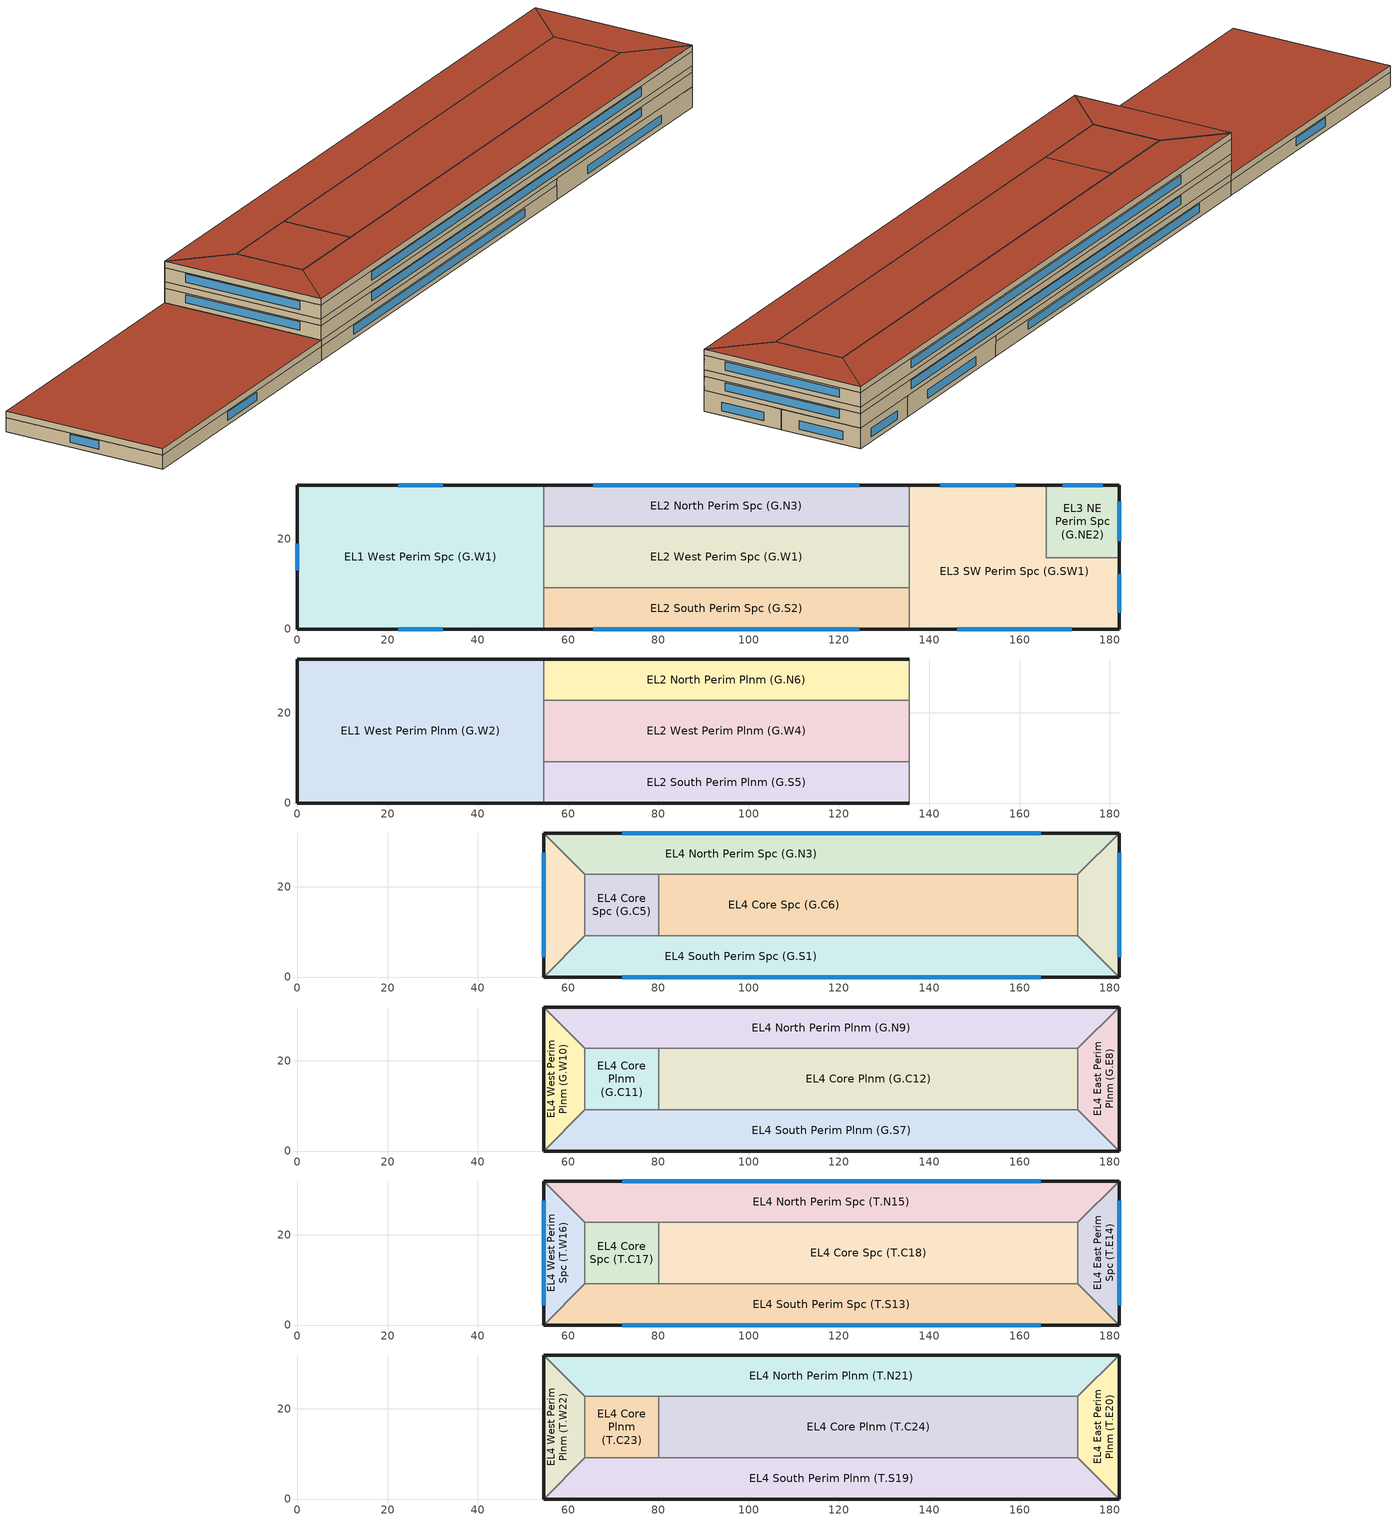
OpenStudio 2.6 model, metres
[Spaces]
EL1 West Perim Spc (G.W1)
 floor ground: 54.57,31.9 54.57,0 0,0 0,31.9 z0
 wall outside: 54.57,31.9 0,31.9 0,0 54.57,0 z0:2.74
 wall to EL2 North Perim Spc (G.N3): 54.57,22.75 54.57,31.9 z0:2.74
 wall to EL2 South Perim Spc (G.S2): 54.57,0 54.57,9.16 z0:2.74
 wall to EL2 West Perim Spc (G.W1): 54.57,9.16 54.57,22.75 z0:2.74
 window: 22.33,0 32.25,0 / 32.25,31.9 22.33,31.9 / 0,18.86 0,13.06 z0.91:2.51
EL2 West Perim Spc (G.W1)
 floor ground: 135.59,22.75 135.59,9.16 54.57,9.16 54.57,22.75 z0
 wall to EL2 South Perim Spc (G.S2): 54.57,9.16 135.59,9.16 z0:2.74
 wall to EL3 SW Perim Spc (G.SW1): 135.59,9.16 135.59,22.75 z0:2.74
 wall to EL2 North Perim Spc (G.N3): 135.59,22.75 54.57,22.75 z0:2.74
EL2 South Perim Spc (G.S2)
 floor ground: 135.59,9.16 135.59,0 54.57,0 54.57,9.16 z0
 wall outside: 54.57,0 135.59,0 z0:2.74
 wall to EL3 SW Perim Spc (G.SW1): 135.59,0 135.59,9.16 z0:2.74
 window: 65.62,0 124.54,0 z0.91:2.51
EL2 North Perim Spc (G.N3)
 floor ground: 135.59,31.9 135.59,22.75 54.57,22.75 54.57,31.9 z0
 wall outside: 135.59,31.9 54.57,31.9 z0:2.74
 wall to EL3 SW Perim Spc (G.SW1): 135.59,22.75 135.59,31.9 z0:2.74
 window: 124.54,31.9 65.62,31.9 z0.91:2.51
EL3 SW Perim Spc (G.SW1)
 floor ground: 165.91,31.9 165.91,15.73 182.09,15.73 182.09,0 135.59,0 135.59,31.9 z0
 wall outside: 135.59,0 182.09,0 182.09,15.73 / 165.91,31.9 135.59,31.9 z0:3.96
 wall to EL3 NE Perim Spc (G.NE2): 182.09,15.73 165.91,15.73 165.91,31.9 z0:3.96
 wall to EL2 North Perim Plnm (G.N6): 135.59,31.9 135.59,22.75 z2.74:3.96
 wall to EL2 South Perim Plnm (G.S5): 135.59,9.16 135.59,0 z2.74:3.96
 wall to EL2 West Perim Plnm (G.W4): 135.59,22.75 135.59,9.16 z2.74:3.96
 window: 146.16,0 171.52,0 / 182.09,3.6 182.09,12.16 / 159.02,31.9 142.48,31.9 z0.91:2.51
EL3 NE Perim Spc (G.NE2)
 floor ground: 182.09,31.9 182.09,15.73 165.91,15.73 165.91,31.9 z0
 wall outside: 182.09,15.73 182.09,31.9 165.91,31.9 z0:3.96
 window: 178.41,31.9 169.58,31.9 / 182.09,19.4 182.09,28.21 z0.91:2.51
EL1 West Perim Plnm (G.W2)
 floor to EL1 West Perim Spc (G.W1): 54.57,31.9 54.57,0 0,0 0,31.9 z2.74
 wall outside: 54.57,31.9 0,31.9 0,0 54.57,0 z2.74:3.96
 wall to EL2 North Perim Plnm (G.N6): 54.57,22.75 54.57,31.9 z2.74:3.96
 wall to EL2 South Perim Plnm (G.S5): 54.57,0 54.57,9.16 z2.74:3.96
 wall to EL2 West Perim Plnm (G.W4): 54.57,9.16 54.57,22.75 z2.74:3.96
 roof outside: 54.57,0 54.57,31.9 0,31.9 0,0 z3.96
EL2 West Perim Plnm (G.W4)
 floor to EL2 West Perim Spc (G.W1): 135.59,22.75 135.59,9.16 54.57,9.16 54.57,22.75 z2.74
 wall to EL2 South Perim Plnm (G.S5): 54.57,9.16 135.59,9.16 z2.74:3.96
 wall to EL2 North Perim Plnm (G.N6): 135.59,22.75 54.57,22.75 z2.74:3.96
EL2 South Perim Plnm (G.S5)
 floor to EL2 South Perim Spc (G.S2): 135.59,9.16 135.59,0 54.57,0 54.57,9.16 z2.74
 wall outside: 54.57,0 135.59,0 z2.74:3.96
EL2 North Perim Plnm (G.N6)
 floor to EL2 North Perim Spc (G.N3): 135.59,31.9 135.59,22.75 54.57,22.75 54.57,31.9 z2.74
 wall outside: 135.59,31.9 54.57,31.9 z2.74:3.96
EL4 South Perim Spc (G.S1)
 floor to EL3 SW Perim Spc (G.SW1): 172.94,9.16 182.09,0 135.59,0 135.59,9.16 z3.96
 floor to EL2 South Perim Plnm (G.S5): 135.59,9.16 135.59,0 54.57,0 63.72,9.16 z3.96
 wall outside: 54.57,0 182.09,0 z3.96:6.71
 wall to EL4 East Perim Spc (G.E2): 182.09,0 172.94,9.16 z3.96:6.71
 wall to EL4 Core Spc (G.C6): 172.94,9.16 80.1,9.16 z3.96:6.71
 wall to EL4 Core Spc (G.C5): 80.1,9.16 63.72,9.16 z3.96:6.71
 wall to EL4 West Perim Spc (G.W4): 63.72,9.16 54.57,0 z3.96:6.71
 window: 71.97,0 164.69,0 z4.88:6.47
EL4 East Perim Spc (G.E2)
 floor to EL3 SW Perim Spc (G.SW1): 182.09,15.73 182.09,0 172.94,9.16 172.94,15.73 z3.96
 floor to EL3 NE Perim Spc (G.NE2): 182.09,31.9 182.09,15.73 172.94,15.73 172.94,22.75 z3.96
 wall outside: 182.09,0 182.09,31.9 z3.96:6.71
 wall to EL4 Core Spc (G.C6): 172.94,22.75 172.94,9.16 z3.96:6.71
 wall to EL4 North Perim Spc (G.N3): 182.09,31.9 172.94,22.75 z3.96:6.71
 window: 182.09,4.36 182.09,27.55 z4.88:6.47
EL4 Core Spc (G.C6)
 floor to EL3 SW Perim Spc (G.SW1): 165.91,22.75 165.91,15.73 172.94,15.73 172.94,9.16 135.59,9.16 135.59,22.75 z3.96
 floor to EL3 NE Perim Spc (G.NE2): 172.94,22.75 172.94,15.73 165.91,15.73 165.91,22.75 z3.96
 floor to EL2 West Perim Plnm (G.W4): 135.59,22.75 135.59,9.16 80.1,9.16 80.1,22.75 z3.96
 wall to EL4 North Perim Spc (G.N3): 172.94,22.75 80.1,22.75 z3.96:6.71
 wall to EL4 Core Spc (G.C5): 80.1,22.75 80.1,9.16 z3.96:6.71
EL4 Core Spc (G.C5)
 floor to EL2 West Perim Plnm (G.W4): 80.1,22.75 80.1,9.16 63.72,9.16 63.72,22.75 z3.96
 wall to EL4 North Perim Spc (G.N3): 80.1,22.75 63.72,22.75 z3.96:6.71
 wall to EL4 West Perim Spc (G.W4): 63.72,22.75 63.72,9.16 z3.96:6.71
EL4 West Perim Spc (G.W4)
 floor to EL2 South Perim Plnm (G.S5): 63.72,9.16 54.57,0 54.57,9.16 z3.96
 floor to EL2 West Perim Plnm (G.W4): 63.72,22.75 63.72,9.16 54.57,9.16 54.57,22.75 z3.96
 floor to EL2 North Perim Plnm (G.N6): 54.57,31.9 63.72,22.75 54.57,22.75 z3.96
 wall outside: 54.57,31.9 54.57,0 z3.96:6.71
 wall to EL4 North Perim Spc (G.N3): 63.72,22.75 54.57,31.9 z3.96:6.71
 window: 54.57,27.55 54.57,4.36 z4.88:6.47
EL4 North Perim Spc (G.N3)
 floor to EL3 SW Perim Spc (G.SW1): 165.91,31.9 165.91,22.75 135.59,22.75 135.59,31.9 z3.96
 floor to EL3 NE Perim Spc (G.NE2): 182.09,31.9 172.94,22.75 165.91,22.75 165.91,31.9 z3.96
 floor to EL2 North Perim Plnm (G.N6): 135.59,31.9 135.59,22.75 63.72,22.75 54.57,31.9 z3.96
 wall outside: 182.09,31.9 54.57,31.9 z3.96:6.71
 window: 164.69,31.9 71.97,31.9 z4.88:6.47
EL4 South Perim Plnm (G.S7)
 floor to EL4 South Perim Spc (G.S1): 172.94,9.16 182.09,0 54.57,0 63.72,9.16 z6.71
 wall outside: 54.57,0 182.09,0 z6.71:7.92
 wall to EL4 East Perim Plnm (G.E8): 182.09,0 172.94,9.16 z6.71:7.92
 wall to EL4 Core Plnm (G.C12): 172.94,9.16 80.1,9.16 z6.71:7.92
 wall to EL4 Core Plnm (G.C11): 80.1,9.16 63.72,9.16 z6.71:7.92
 wall to EL4 West Perim Plnm (G.W10): 63.72,9.16 54.57,0 z6.71:7.92
EL4 East Perim Plnm (G.E8)
 floor to EL4 East Perim Spc (G.E2): 182.09,31.9 182.09,0 172.94,9.16 172.94,22.75 z6.71
 wall outside: 182.09,0 182.09,31.9 z6.71:7.92
 wall to EL4 Core Plnm (G.C12): 172.94,22.75 172.94,9.16 z6.71:7.92
 wall to EL4 North Perim Plnm (G.N9): 182.09,31.9 172.94,22.75 z6.71:7.92
EL4 North Perim Plnm (G.N9)
 floor to EL4 North Perim Spc (G.N3): 182.09,31.9 172.94,22.75 63.72,22.75 54.57,31.9 z6.71
 wall outside: 182.09,31.9 54.57,31.9 z6.71:7.92
 wall to EL4 West Perim Plnm (G.W10): 54.57,31.9 63.72,22.75 z6.71:7.92
 wall to EL4 Core Plnm (G.C11): 63.72,22.75 80.1,22.75 z6.71:7.92
 wall to EL4 Core Plnm (G.C12): 80.1,22.75 172.94,22.75 z6.71:7.92
EL4 West Perim Plnm (G.W10)
 floor to EL4 West Perim Spc (G.W4): 54.57,31.9 63.72,22.75 63.72,9.16 54.57,0 z6.71
 wall outside: 54.57,31.9 54.57,0 z6.71:7.92
 wall to EL4 Core Plnm (G.C11): 63.72,9.16 63.72,22.75 z6.71:7.92
EL4 Core Plnm (G.C11)
 floor to EL4 Core Spc (G.C5): 80.1,22.75 80.1,9.16 63.72,9.16 63.72,22.75 z6.71
 wall to EL4 Core Plnm (G.C12): 80.1,9.16 80.1,22.75 z6.71:7.92
EL4 Core Plnm (G.C12)
 floor to EL4 Core Spc (G.C6): 172.94,22.75 172.94,9.16 80.1,9.16 80.1,22.75 z6.71
EL4 South Perim Spc (T.S13)
 floor to EL4 South Perim Plnm (G.S7): 172.94,9.16 182.09,0 54.57,0 63.72,9.16 z7.92
 wall outside: 54.57,0 182.09,0 z7.92:10.67
 wall to EL4 East Perim Spc (T.E14): 182.09,0 172.94,9.16 z7.92:10.67
 wall to EL4 Core Spc (T.C18): 172.94,9.16 80.1,9.16 z7.92:10.67
 wall to EL4 Core Spc (T.C17): 80.1,9.16 63.72,9.16 z7.92:10.67
 wall to EL4 West Perim Spc (T.W16): 63.72,9.16 54.57,0 z7.92:10.67
 window: 71.97,0 164.69,0 z8.84:10.43
EL4 East Perim Spc (T.E14)
 floor to EL4 East Perim Plnm (G.E8): 182.09,31.9 182.09,0 172.94,9.16 172.94,22.75 z7.92
 wall outside: 182.09,0 182.09,31.9 z7.92:10.67
 wall to EL4 Core Spc (T.C18): 172.94,22.75 172.94,9.16 z7.92:10.67
 wall to EL4 North Perim Spc (T.N15): 182.09,31.9 172.94,22.75 z7.92:10.67
 window: 182.09,4.36 182.09,27.55 z8.84:10.43
EL4 Core Spc (T.C18)
 floor to EL4 Core Plnm (G.C12): 172.94,22.75 172.94,9.16 80.1,9.16 80.1,22.75 z7.92
 wall to EL4 North Perim Spc (T.N15): 172.94,22.75 80.1,22.75 z7.92:10.67
 wall to EL4 Core Spc (T.C17): 80.1,22.75 80.1,9.16 z7.92:10.67
EL4 Core Spc (T.C17)
 floor to EL4 Core Plnm (G.C11): 80.1,22.75 80.1,9.16 63.72,9.16 63.72,22.75 z7.92
 wall to EL4 North Perim Spc (T.N15): 80.1,22.75 63.72,22.75 z7.92:10.67
 wall to EL4 West Perim Spc (T.W16): 63.72,22.75 63.72,9.16 z7.92:10.67
EL4 West Perim Spc (T.W16)
 floor to EL4 West Perim Plnm (G.W10): 54.57,31.9 63.72,22.75 63.72,9.16 54.57,0 z7.92
 wall outside: 54.57,31.9 54.57,0 z7.92:10.67
 wall to EL4 North Perim Spc (T.N15): 63.72,22.75 54.57,31.9 z7.92:10.67
 window: 54.57,27.55 54.57,4.36 z8.84:10.43
EL4 North Perim Spc (T.N15)
 floor to EL4 North Perim Plnm (G.N9): 182.09,31.9 172.94,22.75 63.72,22.75 54.57,31.9 z7.92
 wall outside: 182.09,31.9 54.57,31.9 z7.92:10.67
 window: 164.69,31.9 71.97,31.9 z8.84:10.43
EL4 South Perim Plnm (T.S19)
 floor to EL4 South Perim Spc (T.S13): 172.94,9.16 182.09,0 54.57,0 63.72,9.16 z10.67
 wall outside: 54.57,0 182.09,0 z10.67:11.89
 wall to EL4 East Perim Plnm (T.E20): 182.09,0 172.94,9.16 z10.67:11.89
 wall to EL4 Core Plnm (T.C24): 172.94,9.16 80.1,9.16 z10.67:11.89
 wall to EL4 Core Plnm (T.C23): 80.1,9.16 63.72,9.16 z10.67:11.89
 wall to EL4 West Perim Plnm (T.W22): 63.72,9.16 54.57,0 z10.67:11.89
 roof outside: 182.09,0 172.94,9.16 63.72,9.16 54.57,0 z11.89
EL4 East Perim Plnm (T.E20)
 floor to EL4 East Perim Spc (T.E14): 182.09,31.9 182.09,0 172.94,9.16 172.94,22.75 z10.67
 wall outside: 182.09,0 182.09,31.9 z10.67:11.89
 wall to EL4 Core Plnm (T.C24): 172.94,22.75 172.94,9.16 z10.67:11.89
 wall to EL4 North Perim Plnm (T.N21): 182.09,31.9 172.94,22.75 z10.67:11.89
 roof outside: 182.09,0 182.09,31.9 172.94,22.75 172.94,9.16 z11.89
EL4 North Perim Plnm (T.N21)
 floor to EL4 North Perim Spc (T.N15): 182.09,31.9 172.94,22.75 63.72,22.75 54.57,31.9 z10.67
 wall outside: 182.09,31.9 54.57,31.9 z10.67:11.89
 wall to EL4 West Perim Plnm (T.W22): 54.57,31.9 63.72,22.75 z10.67:11.89
 wall to EL4 Core Plnm (T.C23): 63.72,22.75 80.1,22.75 z10.67:11.89
 wall to EL4 Core Plnm (T.C24): 80.1,22.75 172.94,22.75 z10.67:11.89
 roof outside: 172.94,22.75 182.09,31.9 54.57,31.9 63.72,22.75 z11.89
EL4 West Perim Plnm (T.W22)
 floor to EL4 West Perim Spc (T.W16): 54.57,31.9 63.72,22.75 63.72,9.16 54.57,0 z10.67
 wall outside: 54.57,31.9 54.57,0 z10.67:11.89
 wall to EL4 Core Plnm (T.C23): 63.72,9.16 63.72,22.75 z10.67:11.89
 roof outside: 54.57,0 63.72,9.16 63.72,22.75 54.57,31.9 z11.89
EL4 Core Plnm (T.C23)
 floor to EL4 Core Spc (T.C17): 80.1,22.75 80.1,9.16 63.72,9.16 63.72,22.75 z10.67
 wall to EL4 Core Plnm (T.C24): 80.1,9.16 80.1,22.75 z10.67:11.89
 roof outside: 80.1,9.16 80.1,22.75 63.72,22.75 63.72,9.16 z11.89
EL4 Core Plnm (T.C24)
 floor to EL4 Core Spc (T.C18): 172.94,22.75 172.94,9.16 80.1,9.16 80.1,22.75 z10.67
 roof outside: 172.94,9.16 172.94,22.75 80.1,22.75 80.1,9.16 z11.89
[Building]
DEER_ECC: Standards Number of Stories=5; Standards Number of Above Ground Stories=5
[Site]
Site 1
[ClimateZones]
Climate Zone Institution Name 2=CEC; Climate Zone Document Name 2=California Climate Zone Descriptions; Climate Zone Document Year 2=1995
[BuildingStory]
EL1 Ground Flr; EL2 Ground Flr; EL3 Ground Flr; EL4 Ground Flr; EL4 Top Flr
[Space]
Name | Space Type | Building Story | Thermal Zone | Part of Total Floor Area
EL1 West Perim Spc (G.W1) | Shop | EL1 Ground Flr | EL1 West Perim Spc (G.W1) ZN
EL1 West Perim Plnm (G.W2) | Plenum | EL1 Ground Flr | EL1 West Perim Plnm (G.W2) ZN | No
EL2 West Perim Spc (G.W1) | Classroom | EL2 Ground Flr | EL2 West Perim Spc (G.W1) ZN
EL2 South Perim Spc (G.S2) | Classroom | EL2 Ground Flr | EL2 South Perim Spc (G.S2) ZN
EL2 North Perim Spc (G.N3) | Classroom | EL2 Ground Flr | EL2 North Perim Spc (G.N3) ZN
EL2 West Perim Plnm (G.W4) | Plenum | EL2 Ground Flr | EL2 West Perim Plnm (G.W4) ZN | No
EL2 South Perim Plnm (G.S5) | Plenum | EL2 Ground Flr | EL2 South Perim Plnm (G.S5) ZN | No
EL2 North Perim Plnm (G.N6) | Plenum | EL2 Ground Flr | EL2 North Perim Plnm (G.N6) ZN | No
EL3 SW Perim Spc (G.SW1) | Dining | EL3 Ground Flr | EL3 SW Perim Spc (G.SW1) ZN
EL3 NE Perim Spc (G.NE2) | Kitchen | EL3 Ground Flr | EL3 NE Perim Spc (G.NE2) ZN
EL4 South Perim Spc (G.S1) | Classroom | EL4 Ground Flr | EL4 South Perim Spc (G.S1) ZN
EL4 East Perim Spc (G.E2) | Classroom | EL4 Ground Flr | EL4 East Perim Spc (G.E2) ZN
EL4 North Perim Spc (G.N3) | Classroom | EL4 Ground Flr | EL4 North Perim Spc (G.N3) ZN
EL4 West Perim Spc (G.W4) | Classroom | EL4 Ground Flr | EL4 West Perim Spc (G.W4) ZN
EL4 Core Spc (G.C5) | CompRoomClassRm | EL4 Ground Flr | EL4 Core Spc (G.C5) ZN
EL4 Core Spc (G.C6) | OfficeGeneral | EL4 Ground Flr | EL4 Core Spc (G.C6) ZN
EL4 South Perim Plnm (G.S7) | Plenum | EL4 Ground Flr | EL4 South Perim Plnm (G.S7) ZN | No
EL4 East Perim Plnm (G.E8) | Plenum | EL4 Ground Flr | EL4 East Perim Plnm (G.E8) ZN | No
EL4 North Perim Plnm (G.N9) | Plenum | EL4 Ground Flr | EL4 North Perim Plnm (G.N9) ZN | No
EL4 West Perim Plnm (G.W10) | Plenum | EL4 Ground Flr | EL4 West Perim Plnm (G.W10) ZN | No
EL4 Core Plnm (G.C11) | Plenum | EL4 Ground Flr | EL4 Core Plnm (G.C11) ZN | No
EL4 Core Plnm (G.C12) | Plenum | EL4 Ground Flr | EL4 Core Plnm (G.C12) ZN | No
EL4 South Perim Spc (T.S13) | Classroom | EL4 Top Flr | EL4 South Perim Spc (T.S13) ZN
EL4 East Perim Spc (T.E14) | Classroom | EL4 Top Flr | EL4 East Perim Spc (T.E14) ZN
EL4 North Perim Spc (T.N15) | Classroom | EL4 Top Flr | EL4 North Perim Spc (T.N15) ZN
EL4 West Perim Spc (T.W16) | Classroom | EL4 Top Flr | EL4 West Perim Spc (T.W16) ZN
EL4 Core Spc (T.C17) | CompRoomClassRm | EL4 Top Flr | EL4 Core Spc (T.C17) ZN
EL4 Core Spc (T.C18) | OfficeGeneral | EL4 Top Flr | EL4 Core Spc (T.C18) ZN
EL4 South Perim Plnm (T.S19) | Plenum | EL4 Top Flr | EL4 South Perim Plnm (T.S19) ZN | No
EL4 East Perim Plnm (T.E20) | Plenum | EL4 Top Flr | EL4 East Perim Plnm (T.E20) ZN | No
EL4 North Perim Plnm (T.N21) | Plenum | EL4 Top Flr | EL4 North Perim Plnm (T.N21) ZN | No
EL4 West Perim Plnm (T.W22) | Plenum | EL4 Top Flr | EL4 West Perim Plnm (T.W22) ZN | No
EL4 Core Plnm (T.C23) | Plenum | EL4 Top Flr | EL4 Core Plnm (T.C23) ZN | No
EL4 Core Plnm (T.C24) | Plenum | EL4 Top Flr | EL4 Core Plnm (T.C24) ZN | No
[SpaceType] Standards Building Type=ECC
Name | Standards Space Type
Classroom | Classroom
CompRoomClassRm | CompRoomClassRm
Dining | Dining
Kitchen | Kitchen
OfficeGeneral | OfficeGeneral
Shop | Shop
Plenum | Plenum
[ThermalZone] Use Ideal Air Loads=No
EL3 SW Perim Spc (G.SW1) ZN; EL2 South Perim Plnm (G.S5) ZN; EL1 West Perim Spc (G.W1) ZN; EL4 Core Plnm (G.C11) ZN; EL1 West Perim Plnm (G.W2) ZN; EL4 Core Plnm (T.C23) ZN; EL2 West Perim Plnm (G.W4) ZN; EL4 East Perim Plnm (T.E20) ZN; EL2 West Perim Spc (G.W1) ZN; EL2 North Perim Plnm (G.N6) ZN; EL2 South Perim Spc (G.S2) ZN; EL2 North Perim Spc (G.N3) ZN; EL3 NE Perim Spc (G.NE2) ZN; EL4 South Perim Spc (G.S1) ZN; EL4 East Perim Spc (G.E2) ZN; EL4 North Perim Spc (G.N3) ZN; EL4 West Perim Spc (G.W4) ZN; EL4 Core Spc (G.C5) ZN; EL4 Core Spc (G.C6) ZN; EL4 South Perim Plnm (G.S7) ZN; EL4 East Perim Plnm (G.E8) ZN; EL4 North Perim Plnm (G.N9) ZN; EL4 West Perim Plnm (G.W10) ZN; EL4 Core Plnm (G.C12) ZN; EL4 South Perim Spc (T.S13) ZN; EL4 East Perim Spc (T.E14) ZN; EL4 North Perim Spc (T.N15) ZN; EL4 West Perim Spc (T.W16) ZN; EL4 Core Spc (T.C17) ZN; EL4 Core Spc (T.C18) ZN; EL4 South Perim Plnm (T.S19) ZN; EL4 North Perim Plnm (T.N21) ZN; EL4 West Perim Plnm (T.W22) ZN; EL4 Core Plnm (T.C24) ZN
[Sizing:Zone] Zone Cooling Design Supply Air Temperature Input Method=SupplyAirTemperature; Zone Cooling Design Supply Air Temperature {C}=14; Zone Cooling Design Supply Air Temperature Difference {deltaC}=11.11; Zone Heating Design Supply Air Temperature Input Method=SupplyAirTemperature; Zone Heating Design Supply Air Temperature {C}=40; Zone Heating Design Supply Air Temperature Difference {deltaC}=11.11; Zone Cooling Design Supply Air Humidity Ratio {kg-H2O/kg-air}=0.0085; Zone Heating Design Supply Air Humidity Ratio {kg-H2O/kg-air}=0.008; Cooling Design Air Flow Method=DesignDay; Heating Design Air Flow Method=DesignDay; Account for Dedicated Outdoor Air System=No; Dedicated Outdoor Air System Control Strategy=NeutralSupplyAir; Dedicated Outdoor Air Low Setpoint Temperature for Design {C}=autosize; Dedicated Outdoor Air High Setpoint Temperature for Design {C}=autosize
EL3 SW Perim Spc (G.SW1) ZN; EL2 South Perim Plnm (G.S5) ZN; EL1 West Perim Spc (G.W1) ZN; EL4 Core Plnm (G.C11) ZN; EL1 West Perim Plnm (G.W2) ZN; EL4 Core Plnm (T.C23) ZN; EL2 West Perim Plnm (G.W4) ZN; EL4 East Perim Plnm (T.E20) ZN; EL2 West Perim Spc (G.W1) ZN; EL2 North Perim Plnm (G.N6) ZN; EL2 South Perim Spc (G.S2) ZN; EL2 North Perim Spc (G.N3) ZN; EL3 NE Perim Spc (G.NE2) ZN; EL4 South Perim Spc (G.S1) ZN; EL4 East Perim Spc (G.E2) ZN; EL4 North Perim Spc (G.N3) ZN; EL4 West Perim Spc (G.W4) ZN; EL4 Core Spc (G.C5) ZN; EL4 Core Spc (G.C6) ZN; EL4 South Perim Plnm (G.S7) ZN; EL4 East Perim Plnm (G.E8) ZN; EL4 North Perim Plnm (G.N9) ZN; EL4 West Perim Plnm (G.W10) ZN; EL4 Core Plnm (G.C12) ZN; EL4 South Perim Spc (T.S13) ZN; EL4 East Perim Spc (T.E14) ZN; EL4 North Perim Spc (T.N15) ZN; EL4 West Perim Spc (T.W16) ZN; EL4 Core Spc (T.C17) ZN; EL4 Core Spc (T.C18) ZN; EL4 South Perim Plnm (T.S19) ZN; EL4 North Perim Plnm (T.N21) ZN; EL4 West Perim Plnm (T.W22) ZN; EL4 Core Plnm (T.C24) ZN
